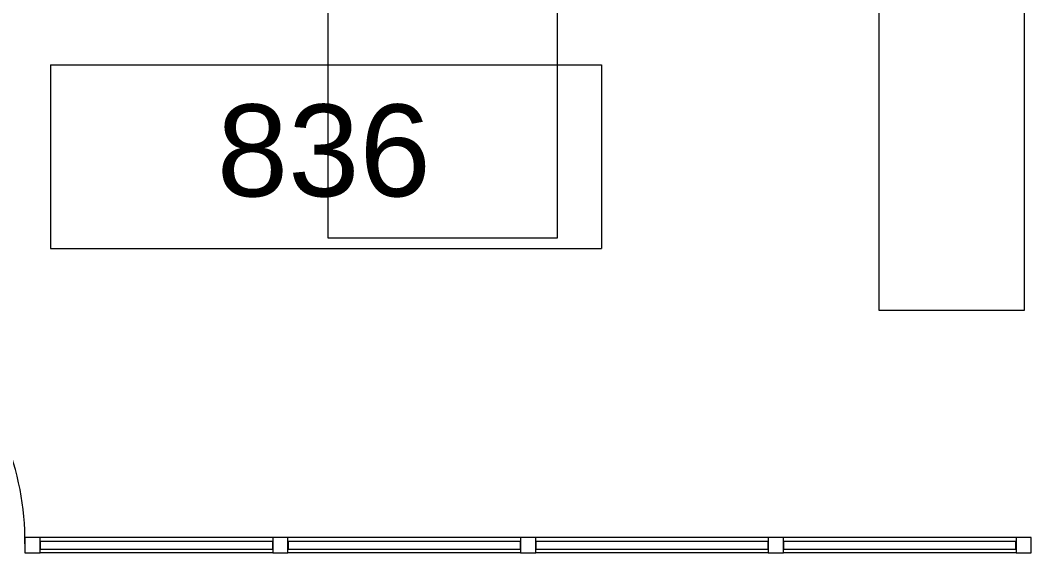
# Model space of a CAD drawing. Header units: inches. Extents: x -956 to 1409, y -1111 to 895.
# Drawn here: x 154 to 285.7, y -695.3 to -625.7 of the extents above; entities that cross this region are included whole.
import ezdxf

# ---------------------------------------------------------------- set-up
doc = ezdxf.new("R2010")
doc.units = ezdxf.units.IN
doc.header["$MEASUREMENT"] = 0
for name, color, linetype, lineweight in [('A-AREA-IDEN', 2, 'Continuous', 9), ('A-DOOR', 31, 'Continuous', 13), ('A-GENM', 13, 'Continuous', 9), ('A-GLAZ-CURT', 52, 'Continuous', 9), ('A-GLAZ-CWMG', 51, 'Continuous', 9)]:
    doc.layers.add(name, color=color, linetype=linetype, lineweight=lineweight)
doc.styles.add('Arial_3', font='arial.ttf', dxfattribs={"height": 12})

# ---------------------------------------------------------------- blocks, each defined once
blk = doc.blocks.new('Curtain Wall-Store Front-Sgl w swing _ Bar - Store Front Door-3130016-8TH FLOOR TELECOM UNDERFLOOR ROUTING PLAN')
at = {"layer": 'A-DOOR', "color": 133, "lineweight": 20}
for p, q in [((-18, 36.5), (-16.25, 36.5)), ((-18, 1), (-18, 36.5)), ((-16.25, 36.5), (-16.25, 0.5)), ((-16.25, 0.5), (-18, 0.5))]:
    blk.add_line(p, q, dxfattribs=at)
at = {"layer": 'A-DOOR', "color": 53, "lineweight": 9}
blk.add_arc((-18, 0.5), 36, 359.5, 90, dxfattribs=at)
blk = doc.blocks.new('System Panel - Glazed Centered-2816690-8TH FLOOR TELECOM UNDERFLOOR ROUTING PLAN')
at = {"layer": 'A-GLAZ-CURT', "color": 253, "lineweight": 13}
for p, q in [((15.1875, 0.5), (-15.1875, 0.5)), ((-15.1875, 0.5), (-15.1875, -0.5)), ((15.1875, -0.5), (15.1875, 0.5)), ((-15.1875, -0.5), (15.1875, -0.5))]:
    blk.add_line(p, q, dxfattribs=at)
blk = doc.blocks.new('Rectangular Mullion - 2_ x 2_ Office Front-2816688-8TH FLOOR TELECOM UNDERFLOOR ROUTING PLAN')
at = {"layer": 'A-GLAZ-CWMG', "color": 53}
for p, q in [((187.02, -693.31), (156.65, -693.31)), ((187.02, -695.31), (156.65, -695.31))]:
    blk.add_line(p, q, dxfattribs=at)
blk = doc.blocks.new('Rectangular Mullion - 2_ x 2_ Office Front-1467737-8TH FLOOR TELECOM UNDERFLOOR ROUTING PLAN')
at = {"layer": 'A-GLAZ-CWMG', "color": 133, "lineweight": 20}
for p, q in [((-2, 1), (0, 1)), ((-2, -1), (-2, 1)), ((0, 1), (0, -1)), ((0, -1), (-2, -1))]:
    blk.add_line(p, q, dxfattribs=at)
blk = doc.blocks.new('Rectangular Mullion - 2_ x 2_ Office Front-1467735-8TH FLOOR TELECOM UNDERFLOOR ROUTING PLAN')
at = {"layer": 'A-GLAZ-CWMG', "color": 133, "lineweight": 20}
for p, q in [((-1, 1), (1, 1)), ((-1, -1), (-1, 1)), ((1, 1), (1, -1)), ((1, -1), (-1, -1))]:
    blk.add_line(p, q, dxfattribs=at)
blk = doc.blocks.new('Generic Model Adjustable Table - Default-3132396-8TH FLOOR TELECOM UNDERFLOOR ROUTING PLAN')
at = {"layer": 'A-GENM', "color": 53}
for p, q in [((39, 15), (-39, 15)), ((-39, 15), (-39, -15)), ((39, -15), (39, 15)), ((-39, -15), (39, -15))]:
    blk.add_line(p, q, dxfattribs=at)
blk = doc.blocks.new('Generic Model Adjustable Table - Default-3132572-8TH FLOOR TELECOM UNDERFLOOR ROUTING PLAN')
at = {"layer": 'A-GENM', "color": 53}
for p, q in [((36, 9.5), (-36, 9.5)), ((-36, 9.5), (-36, -9.5)), ((36, -9.5), (36, 9.5)), ((-36, -9.5), (36, -9.5))]:
    blk.add_line(p, q, dxfattribs=at)
blk = doc.blocks.new('18433_1 - AEO NY - CENTRAL_rvt-1-8TH FLOOR TELECOM UNDERFLOOR ROUTING PLAN')
at = {"color": 53, "lineweight": 9, "rotation": 270}
for name, p in [('Generic Model Adjustable Table - Default-3132396-8TH FLOOR TELECOM UNDERFLOOR ROUTING PLAN', (209.24, -615.15)), ('Generic Model Adjustable Table - Default-3132572-8TH FLOOR TELECOM UNDERFLOOR ROUTING PLAN', (275.74, -627.59))]:
    blk.add_blockref(name, p, dxfattribs=at)
at = {"color": 53, "lineweight": 9}
for name, p in [('Curtain Wall-Store Front-Sgl w swing _ Bar - Store Front Door-3130016-8TH FLOOR TELECOM UNDERFLOOR ROUTING PLAN', (136.65, -694.31)), ('Rectangular Mullion - 2_ x 2_ Office Front-2816688-8TH FLOOR TELECOM UNDERFLOOR ROUTING PLAN', (0, 0)), ('System Panel - Glazed Centered-2816690-8TH FLOOR TELECOM UNDERFLOOR ROUTING PLAN', (171.84, -694.31)), ('Rectangular Mullion - 2_ x 2_ Office Front-2816688-8TH FLOOR TELECOM UNDERFLOOR ROUTING PLAN', (32.37, 0)), ('System Panel - Glazed Centered-2816690-8TH FLOOR TELECOM UNDERFLOOR ROUTING PLAN', (204.21, -694.31)), ('Rectangular Mullion - 2_ x 2_ Office Front-2816688-8TH FLOOR TELECOM UNDERFLOOR ROUTING PLAN', (64.75, 0)), ('System Panel - Glazed Centered-2816690-8TH FLOOR TELECOM UNDERFLOOR ROUTING PLAN', (236.59, -694.31)), ('Rectangular Mullion - 2_ x 2_ Office Front-2816688-8TH FLOOR TELECOM UNDERFLOOR ROUTING PLAN', (97.12, 0)), ('System Panel - Glazed Centered-2816690-8TH FLOOR TELECOM UNDERFLOOR ROUTING PLAN', (268.96, -694.31))]:
    blk.add_blockref(name, p, dxfattribs=at)
at = {"color": 53, "lineweight": 9, "extrusion": (0, 0, -1), "rotation": 180}
for name, p in [('Rectangular Mullion - 2_ x 2_ Office Front-1467735-8TH FLOOR TELECOM UNDERFLOOR ROUTING PLAN', (-155.65, -694.31)), ('Rectangular Mullion - 2_ x 2_ Office Front-1467735-8TH FLOOR TELECOM UNDERFLOOR ROUTING PLAN', (-188.02, -694.31)), ('Rectangular Mullion - 2_ x 2_ Office Front-1467735-8TH FLOOR TELECOM UNDERFLOOR ROUTING PLAN', (-220.4, -694.31)), ('Rectangular Mullion - 2_ x 2_ Office Front-1467735-8TH FLOOR TELECOM UNDERFLOOR ROUTING PLAN', (-252.77, -694.31)), ('Rectangular Mullion - 2_ x 2_ Office Front-1467737-8TH FLOOR TELECOM UNDERFLOOR ROUTING PLAN', (-286.15, -694.31))]:
    blk.add_blockref(name, p, dxfattribs=at)
blk = doc.blocks.new('Room Tag - Room Tag-84095-8TH FLOOR TELECOM UNDERFLOOR ROUTING PLAN')
at = {"layer": 'A-AREA-IDEN'}
for p, q in [((-0.375, -0.0625), (-0.375, -0.3125)), ((-0.375, -0.0625), (0.375, -0.0625)), ((0.375, -0.0625), (0.375, -0.3125)), ((-0.375, -0.3125), (0.375, -0.3125))]:
    blk.add_line(p, q, dxfattribs=at)

msp = doc.modelspace()

# ---------------------------------------------------------------- block references
at = {"lineweight": 5}
msp.add_blockref('18433_1 - AEO NY - CENTRAL_rvt-1-8TH FLOOR TELECOM UNDERFLOOR ROUTING PLAN', (0, 0), dxfattribs=at)

# ---------------------------------------------------------------- next in the draw order: block references
at = {"layer": 'A-AREA-IDEN', "xscale": 95.99999999999994, "yscale": 95.99999999999994, "zscale": 95.99999999999994}
msp.add_blockref('Room Tag - Room Tag-84095-8TH FLOOR TELECOM UNDERFLOOR ROUTING PLAN', (194, -625.55), dxfattribs=at)

# ---------------------------------------------------------------- next in the draw order: texts
at = {"layer": 'A-AREA-IDEN', "insert": (179.72, -636.73), "char_height": 12, "width": 33.633, "attachment_point": 1, "style": 'Arial_3'}
msp.add_mtext('836', dxfattribs=at)

doc.saveas('drawing.dxf')
